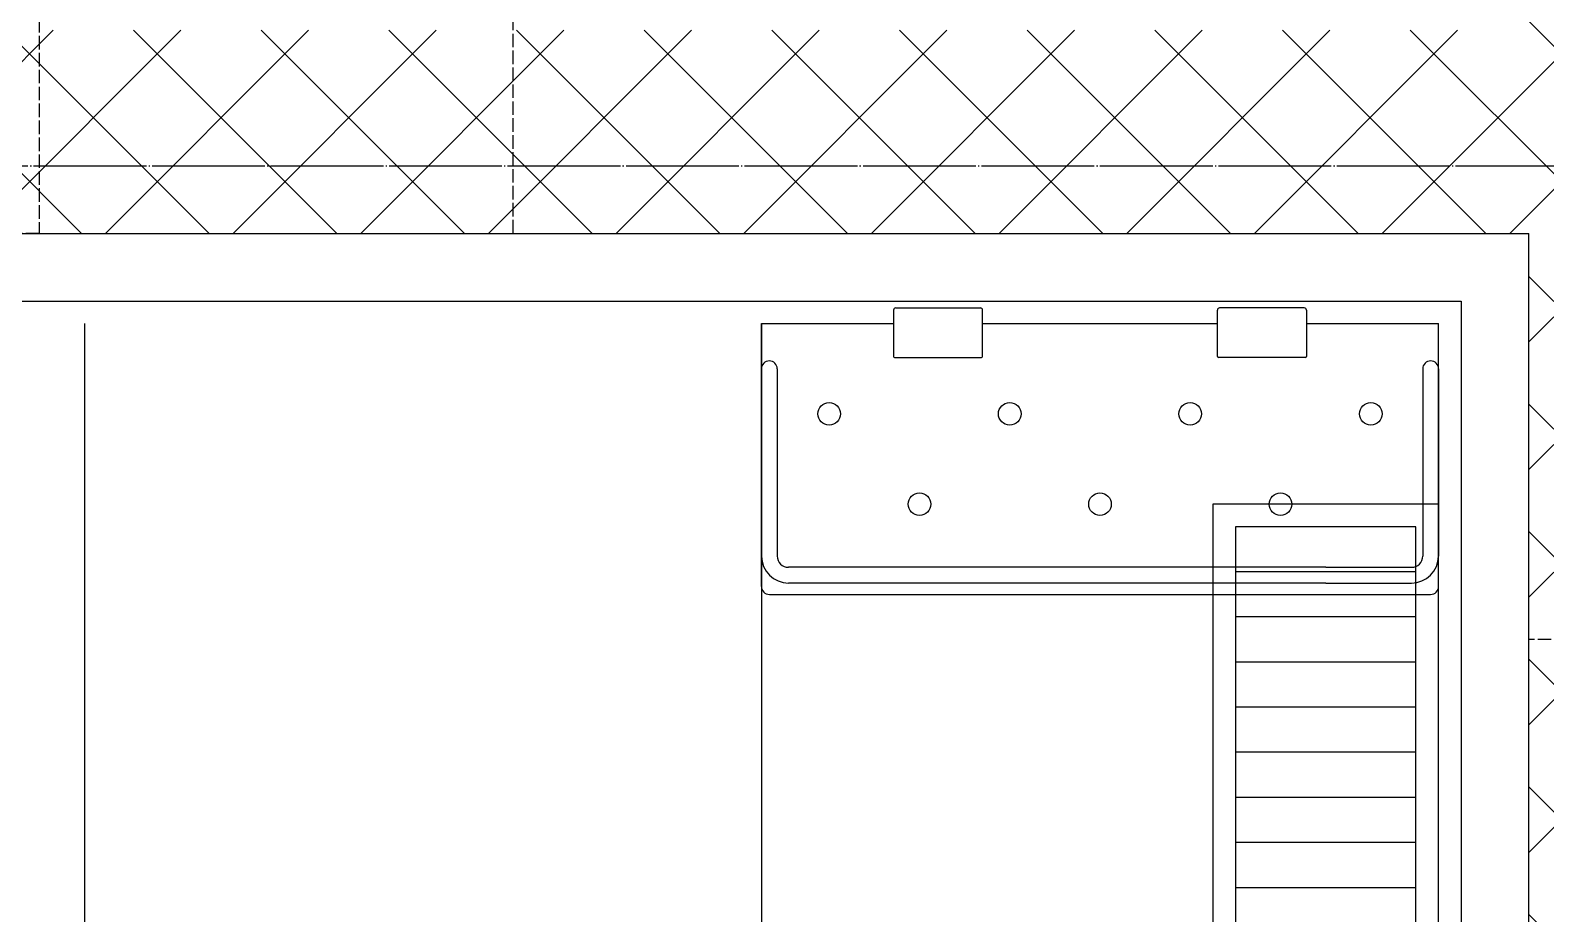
# Model space of a CAD drawing. Header units: millimetres. Extents: x 18456 to 179493, y -203649 to 469211.
# Drawn here: x 124172 to 124844, y 276420 to 276811 of the extents above; entities that cross this region are included whole.
import ezdxf

# ---------------------------------------------------------------- set-up
doc = ezdxf.new("R2010")
doc.units = ezdxf.units.MM
doc.linetypes.add('X-평면도(기본형)$0$CEN', pattern=[52.5, 50, -1, 0.5, -1])
doc.linetypes.add('X-평면도(기본형)$0$HID2', pattern=[7.5, 6, -1.5])
for name, color, linetype, true_color in [('X-평면도(기본형)$0$40HAT', 9, 'Continuous', 0x808080), ('X-평면도(기본형)$0$CEN', 1, 'X-평면도(기본형)$0$CEN', 0xff0000), ('X-평면도(기본형)$0$FIN', 9, 'Continuous', 0x808080), ('X-평면도(기본형)$0$FUR', 6, 'Continuous', 0xff00ff), ('X-평면도(기본형)$0$TIL', 5, 'Continuous', 0x0000ff), ('X-평면도(기본형)$0$UIS', 7, 'X-평면도(기본형)$0$HID2', 0x000000), ('X-평면도(기본형)$0$W2', 3, 'Continuous', 0x00ff00)]:
    doc.layers.add(name, color=color, linetype=linetype, true_color=true_color)

# ---------------------------------------------------------------- blocks, each defined once
blk = doc.blocks.new('X-평면도(기본형)$0$코너  선반')
at = {"layer": 'X-평면도(기본형)$0$FUR'}
for p, q in [((506927.8, 180420.77), (506927.8, 180400.27)), ((506928.8, 180421.77), (506966.3, 180421.77)), ((506928.8, 180421.77), (506966.3, 180421.77)), ((506967.3, 180400.27), (506967.3, 180420.77)), ((507071.3, 180400.27), (507071.3, 180420.77)), ((507109.8, 180421.77), (507072.3, 180421.77)), ((507109.8, 180421.77), (507072.3, 180421.77)), ((507110.8, 180420.77), (507110.8, 180400.27)), ((506869.3, 180298.27), (506869.3, 180414.77)), ((506869.3, 180414.77), (506927.8, 180414.77)), ((506967.3, 180414.77), (507071.3, 180414.77)), ((507110.8, 180414.77), (507169.3, 180414.77)), ((507169.3, 180298.27), (507169.3, 180414.77)), ((506928.3, 180399.77), (506966.8, 180399.77)), ((507110.3, 180399.77), (507071.8, 180399.77)), ((506872.8, 180294.77), (507165.8, 180294.77))]:
    blk.add_line(p, q, dxfattribs=at)
at = {"layer": 'X-평면도(기본형)$0$FUR', "color": 8, "true_color": 0x808080}
for p, q in [((506869.3, 180394.77), (506869.3, 180311.77)), ((506876.3, 180394.77), (506876.3, 180311.77)), ((507162.3, 180394.77), (507162.3, 180311.77)), ((507169.3, 180394.77), (507169.3, 180311.77)), ((507119.3, 180306.77), (506881.3, 180306.77)), ((507119.3, 180306.77), (507157.3, 180306.77)), ((507119.3, 180299.77), (506881.3, 180299.77)), ((507119.3, 180299.77), (507157.3, 180299.77))]:
    blk.add_line(p, q, dxfattribs=at)
for centre in [(506899.3, 180374.77), (506979.3, 180374.77), (507059.3, 180374.77), (507139.3, 180374.77), (506939.3, 180334.77), (507019.3, 180334.77), (507099.3, 180334.77)]:
    blk.add_circle(centre, 5, dxfattribs=at)
at = {"layer": 'X-평면도(기본형)$0$FUR'}
for centre, radius, start, end in [((506928.8, 180420.77), 1, 90, 180), ((506966.3, 180420.77), 1, 0, 90), ((507072.3, 180420.77), 1, 90, 180), ((507109.8, 180420.77), 1, 0, 90), ((506928.3, 180400.27), 0.5, 180, 270), ((506966.8, 180400.27), 0.5, 270, 0), ((507071.8, 180400.27), 0.5, 180, 270), ((507110.3, 180400.27), 0.5, 270, 0), ((506872.8, 180298.27), 3.5, 180, 270), ((507165.8, 180298.27), 3.5, 270, 0)]:
    blk.add_arc(centre, radius, start, end, dxfattribs=at)
at = {"layer": 'X-평면도(기본형)$0$FUR', "color": 8, "true_color": 0x808080}
for centre, radius, start, end in [((506872.8, 180394.77), 3.5, 0, 180), ((507165.8, 180394.77), 3.5, 0, 180), ((506881.3, 180311.77), 12, 180, 270), ((506881.3, 180311.77), 5, 180, 270), ((507157.3, 180311.77), 5, 270, 0), ((507157.3, 180311.77), 12, 270, 0)]:
    blk.add_arc(centre, radius, start, end, dxfattribs=at)
blk = doc.blocks.new('X-평면도(기본형)$0$T1')
at = {"layer": 'X-평면도(기본형)$0$FUR', "color": 8, "true_color": 0x808080}
for p, q in [((10, 670), (90, 670)), ((10, 650), (90, 650)), ((10, 630), (90, 630)), ((10, 610), (90, 610)), ((10, 590), (90, 590)), ((10, 570), (90, 570)), ((10, 550), (90, 550)), ((10, 530), (90, 530)), ((10, 510), (90, 510)), ((10, 490), (90, 490)), ((10, 470), (58.36, 470)), ((0, 410), (29.3, 410)), ((0, 390), (53.78, 390)), ((7.5, 370), (55.42, 370)), ((7.5, 330), (70, 330)), ((0, 310), (70, 310)), ((0, 290), (29.3, 290)), ((43, 270), (90, 270)), ((43, 250), (90, 250)), ((10, 230), (90, 230)), ((10, 210), (90, 210)), ((10, 190), (90, 190)), ((10, 170), (90, 170)), ((10, 150), (90, 150)), ((10, 130), (90, 130)), ((10, 110), (90, 110)), ((10, 90), (90, 90)), ((10, 70), (90, 70)), ((10, 50), (90, 50)), ((10, 30), (90, 30))]:
    blk.add_line(p, q, dxfattribs=at)
at = {"layer": 'X-평면도(기본형)$0$FUR'}
for points in [[(100, 270.92), (100, 0), (0, 0), (0, 700), (100, 700), (100, 487.43)], [(10, 461.78), (10, 690), (90, 690), (90, 487.47)], [(90, 270.87), (90, 10), (10, 10), (10, 238.22)]]:
    blk.add_lwpolyline(points, dxfattribs=at)

msp = doc.modelspace()

# ---------------------------------------------------------------- hatches: boundary and pattern name
at = {"layer": 'X-평면도(기본형)$0$40HAT'}
h = msp.add_hatch(dxfattribs=at)
h.set_pattern_fill('H3', color=256, scale=40, style=0, pattern_type=2)
h.set_pattern_definition([(315, (-178130.538, 59916.775), (28.2842712, 28.2842712), []), (45, (-178130.538, 59916.775), (-28.2842712, 28.2842712), [])])
h.paths.add_polyline_path([(123506.07, 276721.05), (123506.07, 276811.05), (124836.07, 276811.05), (124836.07, 276861.05), (124946.07, 276861.05), (124946.07, 274631.05), (124266.07, 274631.05), (124266.07, 274751.05), (123606.07, 274751.05), (123606.07, 274841.05), (124836.07, 274841.05), (124836.07, 276721.05), (123506.07, 276721.05)], flags=0)

# ---------------------------------------------------------------- linework, layer by layer
at = {"layer": 'X-평면도(기본형)$0$CEN'}
msp.add_line((123596.07, 276751.05), (124926.07, 276751.05), dxfattribs=at)
at = {"layer": 'X-평면도(기본형)$0$FIN'}
for p, q in [((121986.07, 276691.05), (124806.07, 276691.05)), ((124806.07, 276691.05), (124806.07, 274871.05))]:
    msp.add_line(p, q, dxfattribs=at)
at = {"layer": 'X-평면도(기본형)$0$TIL'}
for p, q in [((124196.07, 276681.05), (124196.07, 275821.05)), ((124496.07, 276681.05), (124496.07, 275821.05))]:
    msp.add_line(p, q, dxfattribs=at)
at = {"layer": 'X-평면도(기본형)$0$UIS'}
for points in [[(124386.07, 276721.05), (124386.07, 277746.05), (124176.07, 277746.05), (124176.07, 276721.05), (121956.07, 276721.05), (121956.07, 274841.05), (122181.07, 274841.05), (122181.07, 269606.05), (127356.07, 269606.05), (127356.07, 269861.05), (127216.07, 269861.05), (127216.07, 270631.05), (127666.07, 270631.05)], [(127666.07, 276541.05), (124836.07, 276541.05)]]:
    msp.add_lwpolyline(points, dxfattribs=at)
at = {"layer": 'X-평면도(기본형)$0$W2'}
for p in [(123506.07, 276721.05), (124836.07, 274841.05)]:
    msp.add_line(p, (124836.07, 276721.05), dxfattribs=at)

# ---------------------------------------------------------------- block references
at = {"layer": 'X-평면도(기본형)$0$FUR'}
msp.add_blockref('X-평면도(기본형)$0$코너  선반', (-382373.22, 96266.28), dxfattribs=at)
at = {"layer": 'X-평면도(기본형)$0$FUR', "xscale": -1}
msp.add_blockref('X-평면도(기본형)$0$T1', (124796.07, 275901.05), dxfattribs=at)

doc.saveas('drawing.dxf')
